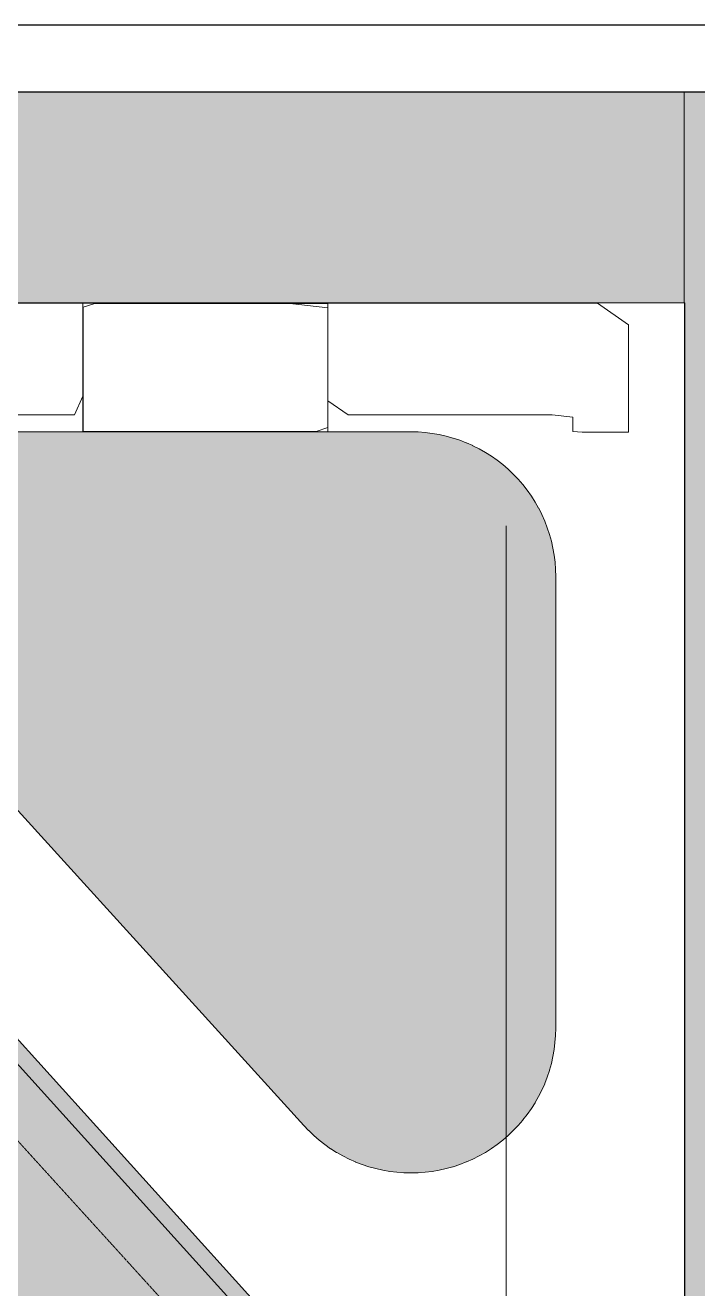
# Model space of a CAD drawing. Header units: millimetres. Extents: x -31757 to 121236, y -27283 to 59400.
# Drawn here: x 70320 to 76359, y 48047 to 59400 of the extents above; entities that cross this region are included whole.
import ezdxf

# ---------------------------------------------------------------- set-up
doc = ezdxf.new("R2010")
doc.units = ezdxf.units.MM
doc.linetypes.add('DASHDOT', pattern=[3.556, 2.54, -0.508, 0, -0.508])
for name, color, linetype, lineweight in [('10_見えがかり', 7, 'Continuous', 13), ('30_敷地・外構', 8, 'Continuous', 9), ('40_通り芯', 1, 'DASHDOT', 9), ('90_図枠', 7, 'Continuous', 25)]:
    doc.layers.add(name, color=color, linetype=linetype, lineweight=lineweight)

msp = doc.modelspace()

# ---------------------------------------------------------------- hatches: boundary and pattern name
at = {"layer": '10_見えがかり'}
for points in [[(40066, 29151), (40066, 29151), (40327, 28949), (40329, 28948), (40330, 28947), (40332, 28946), (40334, 28946), (40336, 28945), (40338, 28945), (40340, 28945), (40342, 28945), (40344, 28945), (40346, 28946), (40347, 28947), (40349, 28948), (40351, 28949), (40352, 28950), (40354, 28951), (40355, 28953), (40883, 29633), (41480, 30395), (42081, 31154), (42685, 31911), (43293, 32664), (43904, 33415), (44519, 34163), (45137, 34908), (45759, 35650), (46384, 36389), (47013, 37125), (47646, 37858), (48281, 38588), (48921, 39316), (49563, 40040), (50209, 40761), (50859, 41479), (51511, 42194), (52168, 42906), (52827, 43614), (53490, 44320), (54156, 45023), (54826, 45722), (55498, 46418), (56174, 47111), (56854, 47801), (57536, 48488), (58222, 49171), (58911, 49851), (59603, 50528), (60299, 51202), (60375, 51275), (60376, 51276), (60377, 51278), (60378, 51279), (60379, 51281), (60380, 51283), (60381, 51285), (60381, 51287), (60381, 51289), (60381, 51291), (60381, 51293), (60380, 51295), (60380, 51297), (60379, 51298), (60378, 51300), (60377, 51302), (60375, 51303), (60147, 51541), (60146, 51541), (60147, 51541), (60833, 52200), (61524, 52855), (62217, 53507), (62913, 54156), (63612, 54802), (64314, 55445), (65019, 56084), (65020, 56084), (65020, 56084), (65254, 55824), (66795, 54117), (66795, 54117), (75538, 44429), (75538, 44429), (75538, 44428), (75105, 44024), (75105, 44024), (73057, 42143), (73057, 42142), (71041, 40229), (71040, 40228), (69052, 38285), (69052, 38285), (67092, 36313), (67092, 36313), (65161, 34313), (65161, 34312), (63260, 32284), (63260, 32284), (61388, 30228), (61388, 30228), (59547, 28144), (59547, 28144), (57737, 26034), (57737, 26034), (55957, 23898), (55957, 23898), (54209, 21736), (54209, 21735), (52493, 19548), (52493, 19548), (50809, 17336), (50809, 17335), (49158, 15099), (49158, 15099), (47539, 12838), (47539, 12838), (45954, 10554), (45954, 10554), (44402, 8247), (44402, 8246), (42885, 5917), (42885, 5917), (41401, 3566), (41401, 3565), (40434, 2048), (40433, 2047), (40433, 2048), (34030, 4749), (34030, 4749), (26700, 7844), (26699, 7844), (26031, 8157), (26030, 8157), (26026, 8159), (26026, 8160), (26026, 8160), (26672, 9168), (26673, 9169), (28072, 11401), (28073, 11403), (28074, 11405), (28074, 11407), (28075, 11409), (28075, 11411), (28075, 11413), (28075, 11415), (28075, 11417), (28074, 11418), (28073, 11420), (28072, 11422), (28071, 11424), (28070, 11425), (28069, 11427), (28067, 11428), (28066, 11429), (27873, 11548), (27872, 11549), (27872, 11549), (28386, 12376), (28904, 13200), (29426, 14022), (29952, 14842), (30481, 15659), (31015, 16474), (31552, 17286), (32093, 18095), (32638, 18902), (33187, 19707), (33740, 20509), (34296, 21308), (34856, 22104), (35420, 22898), (35988, 23689), (36559, 24478), (37134, 25264), (37713, 26047), (38296, 26827), (38882, 27604), (39472, 28379), (40065, 29151)], [(69014, 55170), (69015, 55170), (69051, 55222), (69051, 55222), (69090, 55272), (69091, 55273), (69132, 55321), (69132, 55321), (69176, 55367), (69176, 55367), (69222, 55411), (69223, 55411), (69271, 55453), (69271, 55453), (69321, 55492), (69321, 55492), (69373, 55529), (69374, 55529), (69427, 55563), (69428, 55563), (69483, 55594), (69483, 55594), (69540, 55623), (69540, 55623), (69598, 55649), (69598, 55649), (69658, 55672), (69658, 55672), (69718, 55692), (69719, 55692), (69780, 55709), (69780, 55709), (69842, 55723), (69842, 55723), (69905, 55734), (69905, 55734), (69968, 55742), (69969, 55742), (70032, 55746), (70032, 55746), (70096, 55748), (70096, 55748), (73784, 55747), (73784, 55747), (73848, 55746), (73848, 55746), (73911, 55741), (73912, 55741), (73975, 55733), (73975, 55733), (74037, 55722), (74038, 55722), (74100, 55708), (74100, 55708), (74161, 55691), (74162, 55691), (74222, 55671), (74222, 55671), (74281, 55648), (74282, 55648), (74340, 55623), (74340, 55622), (74397, 55594), (74397, 55594), (74452, 55562), (74453, 55562), (74506, 55528), (74506, 55528), (74558, 55492), (74559, 55491), (74609, 55452), (74609, 55452), (74657, 55411), (74657, 55410), (74703, 55367), (74703, 55366), (74747, 55321), (74747, 55320), (74789, 55272), (74789, 55272), (74828, 55222), (74828, 55222), (74865, 55170), (74865, 55169), (74899, 55116), (74899, 55115), (74930, 55060), (74931, 55060), (74959, 55003), (74959, 55003), (74985, 54945), (74985, 54945), (75008, 54885), (75008, 54885), (75028, 54825), (75028, 54824), (75045, 54763), (75045, 54763), (75059, 54701), (75059, 54701), (75070, 54638), (75070, 54638), (75078, 54575), (75078, 54574), (75082, 54511), (75082, 54511), (75084, 54447), (75084, 54447), (75084, 50387), (75084, 50387), (75082, 50323), (75082, 50323), (75077, 50260), (75077, 50259), (75070, 50196), (75070, 50196), (75059, 50134), (75059, 50133), (75045, 50071), (75045, 50071), (75028, 50010), (75028, 50009), (75008, 49949), (75008, 49949), (74985, 49890), (74985, 49889), (74959, 49831), (74959, 49831), (74930, 49774), (74930, 49774), (74899, 49719), (74899, 49718), (74865, 49665), (74865, 49665), (74828, 49613), (74828, 49612), (74789, 49563), (74789, 49562), (74747, 49514), (74747, 49514), (74703, 49468), (74703, 49468), (74657, 49424), (74657, 49424), (74609, 49382), (74609, 49382), (74559, 49343), (74558, 49343), (74507, 49306), (74506, 49306), (74453, 49272), (74452, 49272), (74397, 49241), (74397, 49240), (74340, 49212), (74340, 49212), (74282, 49186), (74281, 49186), (74222, 49163), (74222, 49163), (74162, 49143), (74161, 49143), (74100, 49126), (74100, 49126), (74038, 49112), (74038, 49112), (73975, 49101), (73975, 49101), (73912, 49093), (73912, 49093), (73849, 49088), (73848, 49088), (73785, 49087), (73784, 49087), (73721, 49088), (73720, 49088), (73657, 49093), (73657, 49093), (73594, 49101), (73594, 49101), (73531, 49112), (73531, 49112), (73469, 49126), (73468, 49126), (73407, 49142), (73407, 49143), (73347, 49162), (73346, 49163), (73287, 49185), (73287, 49186), (73229, 49211), (73229, 49211), (73172, 49240), (73172, 49240), (73117, 49271), (73116, 49271), (73063, 49305), (73062, 49305), (73010, 49342), (73010, 49342), (72960, 49381), (72960, 49381), (72912, 49423), (72911, 49423), (72866, 49467), (72865, 49467), (72821, 49513), (72821, 49513), (69133, 53574), (69133, 53574), (69092, 53622), (69091, 53622), (69052, 53672), (69052, 53673), (69016, 53725), (69015, 53725), (68981, 53778), (68981, 53779), (68950, 53834), (68950, 53834), (68921, 53891), (68921, 53891), (68895, 53949), (68895, 53950), (68872, 54009), (68872, 54009), (68852, 54069), (68852, 54070), (68835, 54131), (68835, 54131), (68821, 54193), (68821, 54194), (68810, 54256), (68810, 54257), (68802, 54319), (68802, 54320), (68797, 54383), (68797, 54384), (68796, 54447), (68796, 54447), (68797, 54511), (68797, 54511), (68802, 54574), (68802, 54575), (68810, 54638), (68810, 54638), (68821, 54701), (68821, 54701), (68835, 54763), (68835, 54763), (68851, 54824), (68852, 54825), (68871, 54885), (68872, 54886), (68894, 54945), (68895, 54945), (68920, 55003), (68920, 55004), (68949, 55060), (68949, 55061), (68980, 55116), (68981, 55116)]]:
    msp.add_hatch(color=8, dxfattribs=at).paths.add_polyline_path(points)
at = {"layer": '30_敷地・外構'}
for points in [[(76237, 56906), (43237, 56910), (13241, 12904), (13241, 12689), (8535, 3143), (7508, 600), (600, 600), (600, 6600), (3132, 6878), (4651, 9733), (7846, 15113), (9591, 17889), (15132, 25269), (23701, 36199), (24022, 37246), (24920, 38564), (24512, 38842), (24533, 38911), (22109, 41084), (34079, 57232), (31966, 58800), (76237, 58800)], [(13241, 12904), (13242, 907), (600, 908), (600, 58800), (83500, 58800), (83500, 903), (76239, 903), (76243, 56906), (43237, 56910)]]:
    msp.add_hatch(color=8, dxfattribs=at).paths.add_polyline_path(points)

# ---------------------------------------------------------------- linework, layer by layer
at = {"layer": '10_見えがかり'}
for points in [[(69038, 56820), (69876, 56903), (70838, 56903), (70838, 56276), (70838, 56067), (70763, 55900), (70388, 55900), (70013, 55900), (69263, 55900), (69038, 55984), (69038, 56193), (69038, 56402), (69038, 56820)], [(71642, 56901), (71781, 56901), (72060, 56901), (72199, 56901), (72339, 56901), (72478, 56901), (72618, 56901), (72897, 56901), (73036, 56901), (73036, 56762), (73036, 56622), (73036, 56483), (73036, 56343), (73036, 56204), (73036, 56064), (73036, 55925), (73036, 55785), (72932, 55750), (72793, 55750), (72653, 55750), (72374, 55750), (72235, 55750), (72096, 55750), (71956, 55750), (71817, 55750), (71677, 55750), (71538, 55750), (71398, 55750), (71259, 55750), (71119, 55750), (70980, 55750), (70840, 55750), (70840, 55889), (70840, 56029), (70840, 56168), (70840, 56308), (70840, 56447), (70840, 56587), (70840, 56726), (70840, 56866), (70944, 56901), (71084, 56901), (71223, 56901), (71363, 56901), (71642, 56901)], [(72672, 56903), (75459, 56903), (75738, 56709), (75738, 56468), (75738, 56226), (75738, 55984), (75738, 55743), (75634, 55743), (75529, 55743), (75425, 55743), (75320, 55743), (75237, 55749), (75237, 55782), (75237, 55814), (75237, 55847), (75237, 55879), (75053, 55899), (74595, 55899), (74137, 55899), (73679, 55899), (73221, 55899), (73038, 56025), (73038, 56234), (73038, 56443), (73038, 56652), (73038, 56861), (72672, 56903)], [(60833, 52200), (61524, 52855), (62217, 53507), (62913, 54156), (63612, 54802), (64314, 55445), (65019, 56084), (65020, 56084), (65020, 56084), (65254, 55824), (66795, 54117), (66795, 54117), (75538, 44429)], [(70096, 55748), (73784, 55747), (73784, 55747), (73848, 55746), (73848, 55746), (73911, 55741), (73912, 55741), (73975, 55733), (73975, 55733), (74037, 55722), (74038, 55722), (74100, 55708), (74100, 55708), (74161, 55691), (74162, 55691), (74222, 55671), (74222, 55671), (74281, 55648), (74282, 55648), (74340, 55623), (74340, 55622), (74397, 55594), (74397, 55594), (74452, 55562), (74453, 55562), (74506, 55528), (74506, 55528), (74558, 55492), (74559, 55491), (74609, 55452), (74609, 55452), (74657, 55411), (74657, 55410), (74703, 55367), (74703, 55366), (74747, 55321), (74747, 55320), (74789, 55272), (74789, 55272), (74828, 55222), (74828, 55222), (74865, 55170), (74865, 55169), (74899, 55116), (74899, 55115), (74930, 55060), (74931, 55060), (74959, 55003), (74959, 55003), (74985, 54945), (74985, 54945), (75008, 54885), (75008, 54885), (75028, 54825), (75028, 54824), (75045, 54763), (75045, 54763), (75059, 54701), (75059, 54701), (75070, 54638), (75070, 54638), (75078, 54575), (75078, 54574), (75082, 54511), (75082, 54511), (75084, 54447), (75084, 54447), (75084, 50387), (75084, 50387), (75082, 50323), (75082, 50323), (75077, 50260), (75077, 50259), (75070, 50196), (75070, 50196), (75059, 50134), (75059, 50133), (75045, 50071), (75045, 50071), (75028, 50010), (75028, 50009), (75008, 49949), (75008, 49949), (74985, 49890), (74985, 49889), (74959, 49831), (74959, 49831), (74930, 49774), (74930, 49774), (74899, 49719), (74899, 49718), (74865, 49665), (74865, 49665), (74828, 49613), (74828, 49612), (74789, 49563), (74789, 49562), (74747, 49514), (74747, 49514), (74703, 49468), (74703, 49468), (74657, 49424), (74657, 49424), (74609, 49382), (74609, 49382), (74559, 49343), (74558, 49343), (74507, 49306), (74506, 49306), (74453, 49272), (74452, 49272), (74397, 49241), (74397, 49240), (74340, 49212), (74340, 49212), (74282, 49186), (74281, 49186), (74222, 49163), (74222, 49163), (74162, 49143), (74161, 49143), (74100, 49126), (74100, 49126), (74038, 49112), (74038, 49112), (73975, 49101), (73975, 49101), (73912, 49093), (73912, 49093), (73849, 49088), (73848, 49088), (73785, 49087), (73784, 49087), (73721, 49088), (73720, 49088), (73657, 49093), (73657, 49093), (73594, 49101), (73594, 49101), (73531, 49112), (73531, 49112), (73469, 49126), (73468, 49126), (73407, 49142), (73407, 49143), (73347, 49162), (73346, 49163), (73287, 49185), (73287, 49186), (73229, 49211), (73229, 49211), (73172, 49240), (73172, 49240), (73117, 49271), (73116, 49271), (73063, 49305), (73062, 49305), (73010, 49342), (73010, 49342), (72960, 49381), (72960, 49381), (72912, 49423), (72911, 49423), (72866, 49467), (72865, 49467), (72821, 49513), (72821, 49513), (69133, 53574)], [(70096, 55748), (73784, 55747), (73784, 55747), (73848, 55746), (73848, 55746), (73911, 55741), (73912, 55741), (73975, 55733), (73975, 55733), (74037, 55722), (74038, 55722), (74100, 55708), (74100, 55708), (74161, 55691), (74162, 55691), (74222, 55671), (74222, 55671), (74281, 55648), (74282, 55648), (74340, 55623), (74340, 55622), (74397, 55594), (74397, 55594), (74452, 55562), (74453, 55562), (74506, 55528), (74506, 55528), (74558, 55492), (74559, 55491), (74609, 55452), (74609, 55452), (74657, 55411), (74657, 55410), (74703, 55367), (74703, 55366), (74747, 55321), (74747, 55320), (74789, 55272), (74789, 55272), (74828, 55222), (74828, 55222), (74865, 55170), (74865, 55169), (74899, 55116), (74899, 55115), (74930, 55060), (74931, 55060), (74959, 55003), (74959, 55003), (74985, 54945), (74985, 54945), (75008, 54885), (75008, 54885), (75028, 54825), (75028, 54824), (75045, 54763), (75045, 54763), (75059, 54701), (75059, 54701), (75070, 54638), (75070, 54638), (75078, 54575), (75078, 54574), (75082, 54511), (75082, 54511), (75084, 54447), (75084, 54447), (75084, 50387), (75084, 50387), (75082, 50323), (75082, 50323), (75077, 50260), (75077, 50259), (75070, 50196), (75070, 50196), (75059, 50134), (75059, 50133), (75045, 50071), (75045, 50071), (75028, 50010), (75028, 50009), (75008, 49949), (75008, 49949), (74985, 49890), (74985, 49889), (74959, 49831), (74959, 49831), (74930, 49774), (74930, 49774), (74899, 49719), (74899, 49718), (74865, 49665), (74865, 49665), (74828, 49613), (74828, 49612), (74789, 49563), (74789, 49562), (74747, 49514), (74747, 49514), (74703, 49468), (74703, 49468), (74657, 49424), (74657, 49424), (74609, 49382), (74609, 49382), (74559, 49343), (74558, 49343), (74507, 49306), (74506, 49306), (74453, 49272), (74452, 49272), (74397, 49241), (74397, 49240), (74340, 49212), (74340, 49212), (74282, 49186), (74281, 49186), (74222, 49163), (74222, 49163), (74162, 49143), (74161, 49143), (74100, 49126), (74100, 49126), (74038, 49112), (74038, 49112), (73975, 49101), (73975, 49101), (73912, 49093), (73912, 49093), (73849, 49088), (73848, 49088), (73785, 49087), (73784, 49087), (73721, 49088), (73720, 49088), (73657, 49093), (73657, 49093), (73594, 49101), (73594, 49101), (73531, 49112), (73531, 49112), (73469, 49126), (73468, 49126), (73407, 49142), (73407, 49143), (73347, 49162), (73346, 49163), (73287, 49185), (73287, 49186), (73229, 49211), (73229, 49211), (73172, 49240), (73172, 49240), (73117, 49271), (73116, 49271), (73063, 49305), (73062, 49305), (73010, 49342), (73010, 49342), (72960, 49381), (72960, 49381), (72912, 49423), (72911, 49423), (72866, 49467), (72865, 49467), (72821, 49513), (72821, 49513), (69133, 53574)], [(72289, 43305), (64323, 51845), (64322, 51845), (64322, 51846), (64322, 51846), (66325, 53692), (66679, 54019), (66680, 54019), (66680, 54019), (66681, 54018), (66681, 54018), (75324, 44441)]]:
    msp.add_lwpolyline(points, dxfattribs=at)
at = {"layer": '30_敷地・外構'}
for points in [[(76237, 56906), (43237, 56910), (13241, 12904), (13241, 12689), (8535, 3143), (7508, 600), (600, 600), (600, 6600), (3132, 6878), (4651, 9733), (7846, 15113), (9591, 17889), (15132, 25269), (23701, 36199), (24022, 37246), (24920, 38564), (24512, 38842), (24533, 38911), (22109, 41084), (34079, 57232), (31966, 58800), (76237, 58800), (76237, 56906)], [(13241, 12904), (13242, 907), (600, 908), (600, 58800), (83500, 58800), (83500, 903), (76239, 903), (76243, 56906), (43237, 56910), (13241, 12904)], [(76240, 56903), (76236, 900), (13245, 904), (13244, 12903), (43238, 56907), (76240, 56903)], [(73038, 56903), (73038, 56855), (73038, 56807), (73038, 56759), (73038, 56710), (73038, 56662), (73038, 56614), (73038, 56566), (73038, 56518), (73038, 56470), (73038, 56422), (73038, 56373), (73038, 56325), (73038, 56277), (73038, 56229), (73038, 56181), (73038, 56133), (73038, 56085), (73038, 56036), (73038, 55988), (73038, 55940), (73038, 55892), (73038, 55844), (73038, 55796), (73038, 55748), (72947, 55748), (72855, 55748), (72763, 55748), (72672, 55748), (72580, 55748), (72488, 55748), (72397, 55748), (72305, 55748), (72213, 55748), (72122, 55748), (72030, 55748), (71938, 55748), (71847, 55748), (71755, 55748), (71663, 55748), (71572, 55748), (71480, 55748), (71388, 55748), (71297, 55748), (71205, 55748), (71113, 55748), (71022, 55748), (70930, 55748), (70838, 55748), (70838, 55796), (70838, 55844), (70838, 55892), (70838, 55940), (70838, 55989), (70838, 56037), (70838, 56085), (70838, 56133), (70838, 56181), (70838, 56229), (70838, 56277), (70838, 56326), (70838, 56374), (70838, 56422), (70838, 56470), (70838, 56518), (70838, 56566), (70838, 56614), (70838, 56663), (70838, 56711), (70838, 56759), (70838, 56807), (70838, 56855), (70838, 56903), (70930, 56903), (71022, 56903), (71113, 56903), (71205, 56903), (71297, 56903), (71388, 56903), (71480, 56903), (71572, 56903), (71663, 56903), (71755, 56903), (71847, 56903), (71938, 56903), (72030, 56903), (72122, 56903), (72213, 56903), (72305, 56903), (72397, 56903), (72488, 56903), (72580, 56903), (72672, 56903), (72763, 56903), (72855, 56903), (72947, 56903), (73038, 56903)], [(74639, 54903), (74639, 47903), (74639, 42903), (73639, 39503)]]:
    msp.add_lwpolyline(points, dxfattribs=at)
at = {"layer": '40_通り芯'}
msp.add_lwpolyline([(76313, 42702), (63271, 57064)], dxfattribs=at)
at = {"layer": '90_図枠'}
for points in [[(0, 0), (84100, 0), (84100, 59400), (0, 59400)], [(600, 600), (83500, 600), (83500, 58800), (600, 58800)]]:
    msp.add_lwpolyline(points, close=True, dxfattribs=at)

doc.saveas('drawing.dxf')
